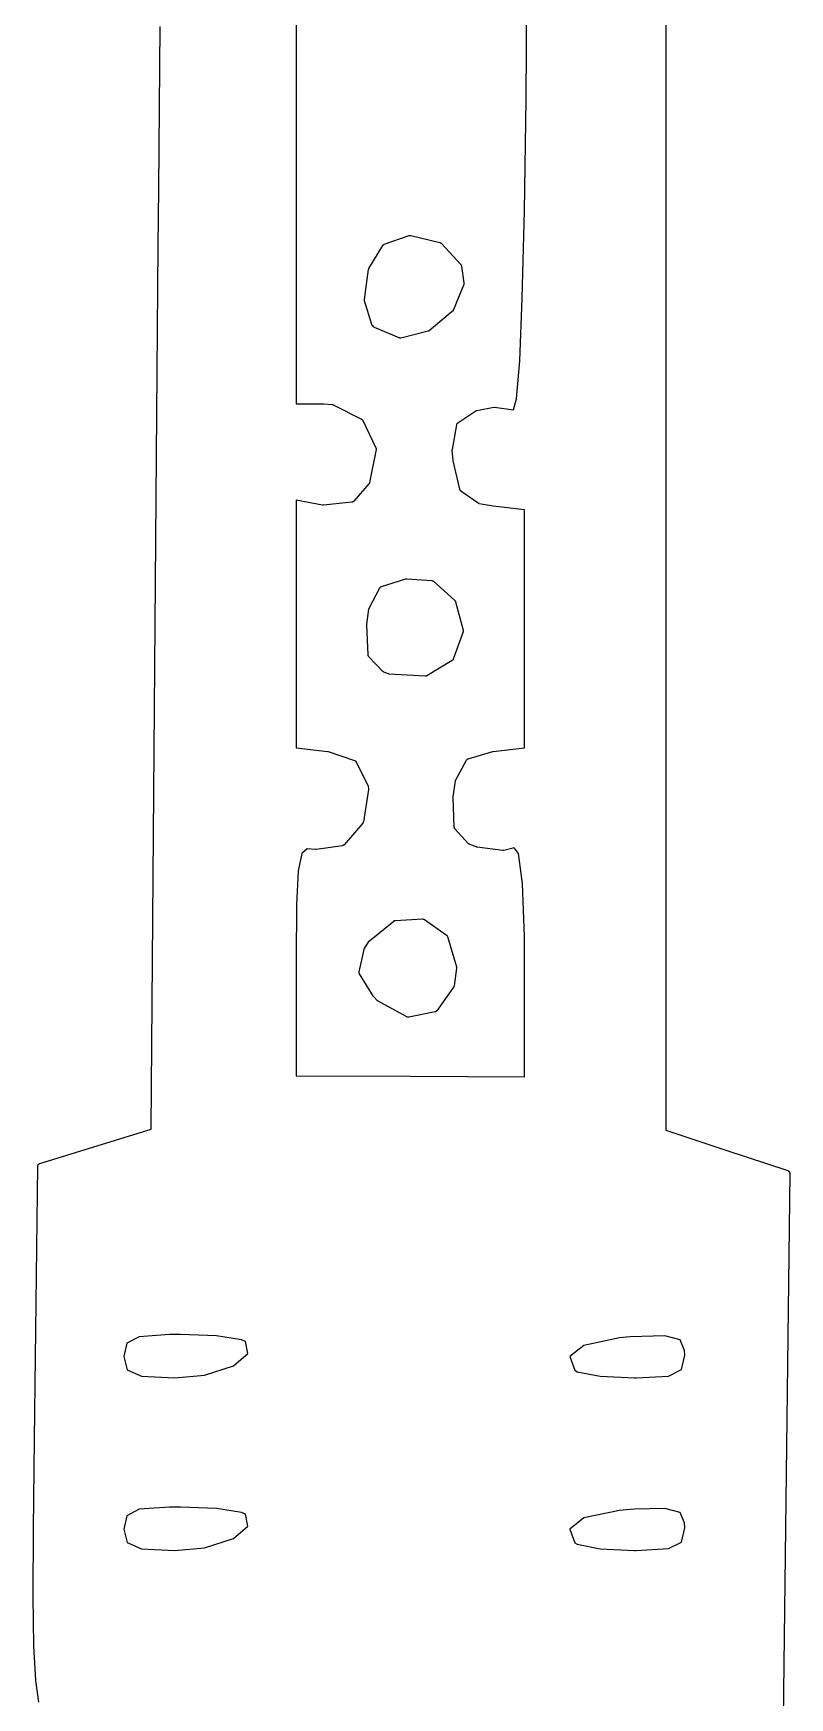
# Model space of a CAD drawing. Extents: x 6.3 to 49.3, y 9.3 to 45.7.
# Drawn here: x 36.975 to 38.274, y 15.795 to 18.653 of the extents above; entities that cross this region are included whole.
import ezdxf

# ---------------------------------------------------------------- set-up
doc = ezdxf.new("R2010")
doc.units = 0
doc.layers.add('BLACK', color=7, linetype='CONTINUOUS')

msp = doc.modelspace()

# ---------------------------------------------------------------- linework, layer by layer
at = {"layer": 'BLACK', "linetype": 'CONTINUOUS'}
for p, q in [((37.4265, 18.866), (37.4265, 18.0163)), ((38.0611, 18.8276), (38.0614, 18.5729)), ((37.8211, 18.5391), (37.823, 18.7721)), ((37.1902, 18.3856), (37.1926, 18.6646)), ((38.0614, 18.5729), (38.0614, 18.5728)), ((38.0614, 18.5728), (38.0615, 18.2787)), ((37.8184, 18.3478), (37.8211, 18.5391)), ((37.8211, 18.5391), (37.8211, 18.5391)), ((37.1894, 18.2877), (37.1902, 18.3855)), ((37.1902, 18.3855), (37.1902, 18.3856)), ((37.8147, 18.1981), (37.8184, 18.3477)), ((37.8184, 18.3477), (37.8184, 18.3478)), ((37.5751, 18.2885), (37.5752, 18.2887)), ((37.5752, 18.2887), (37.5754, 18.2889)), ((37.5754, 18.2889), (37.5756, 18.2891)), ((37.5756, 18.2891), (37.5758, 18.2892)), ((37.5758, 18.2892), (37.5759, 18.2894)), ((37.5759, 18.2894), (37.5761, 18.2895)), ((37.5761, 18.2895), (37.5763, 18.2897)), ((37.5763, 18.2897), (37.5765, 18.2898)), ((37.5765, 18.2898), (37.5767, 18.29)), ((37.5767, 18.29), (37.5769, 18.2901)), ((37.5769, 18.2901), (37.5771, 18.2902)), ((37.5771, 18.2902), (37.5774, 18.2903)), ((37.5774, 18.2903), (37.5776, 18.2904)), ((37.5776, 18.2904), (37.6204, 18.3054)), ((37.6204, 18.3054), (37.6205, 18.3054)), ((37.6205, 18.3054), (37.6209, 18.3055)), ((37.6209, 18.3055), (37.6213, 18.3056)), ((37.6213, 18.3056), (37.6214, 18.3056)), ((37.6214, 18.3056), (37.6215, 18.3056)), ((37.6215, 18.3056), (37.6219, 18.3056)), ((37.6219, 18.3056), (37.6223, 18.3056)), ((37.6223, 18.3056), (37.6224, 18.3056)), ((37.6224, 18.3056), (37.6224, 18.3056)), ((37.6224, 18.3056), (37.6229, 18.3056)), ((37.6229, 18.3056), (37.6233, 18.3055)), ((37.6233, 18.3055), (37.6732, 18.2933)), ((37.6732, 18.2933), (37.6733, 18.2933)), ((37.6733, 18.2933), (37.6738, 18.2931)), ((37.6738, 18.2931), (37.6742, 18.293)), ((37.6742, 18.293), (37.6742, 18.293)), ((37.6742, 18.293), (37.6742, 18.293)), ((37.6742, 18.293), (37.6746, 18.2927)), ((37.6746, 18.2927), (37.675, 18.2925)), ((37.675, 18.2925), (37.675, 18.2925)), ((37.675, 18.2925), (37.675, 18.2925)), ((37.675, 18.2925), (37.6754, 18.2921)), ((37.6754, 18.2921), (37.6757, 18.2918)), ((37.6757, 18.2918), (37.7089, 18.2558)), ((37.177, 16.7715), (37.1894, 18.2877)), ((37.1894, 18.2877), (37.1894, 18.2877)), ((37.5514, 18.2489), (37.5749, 18.2882)), ((37.5749, 18.2882), (37.575, 18.2883)), ((37.575, 18.2883), (37.5751, 18.2885)), ((38.0615, 18.2787), (38.0615, 16.7695)), ((37.5436, 18.1956), (37.5508, 18.247)), ((37.5508, 18.2471), (37.5509, 18.2476)), ((37.5508, 18.247), (37.5508, 18.2471)), ((37.5509, 18.2476), (37.551, 18.248)), ((37.551, 18.248), (37.5513, 18.2487)), ((37.551, 18.248), (37.551, 18.248)), ((37.551, 18.248), (37.551, 18.248)), ((37.5513, 18.2487), (37.5514, 18.2489)), ((37.5514, 18.2489), (37.5514, 18.2489)), ((37.5514, 18.2489), (37.5514, 18.2489)), ((37.5514, 18.2489), (37.5514, 18.2489)), ((37.7089, 18.2558), (37.7089, 18.2557)), ((37.7089, 18.2557), (37.7089, 18.2557)), ((37.7089, 18.2557), (37.7095, 18.255)), ((37.7095, 18.255), (37.7095, 18.255)), ((37.7095, 18.255), (37.7099, 18.2541)), ((37.7099, 18.2541), (37.7102, 18.2531)), ((37.7102, 18.2531), (37.7102, 18.2531)), ((37.7102, 18.2531), (37.7144, 18.2242)), ((37.714, 18.2216), (37.6957, 18.1769)), ((37.7141, 18.2219), (37.714, 18.2216)), ((37.7142, 18.2222), (37.7141, 18.2219)), ((37.7143, 18.2224), (37.7142, 18.2222)), ((37.7144, 18.2232), (37.7143, 18.2228)), ((37.7143, 18.2228), (37.7143, 18.2225)), ((37.7143, 18.2225), (37.7143, 18.2224)), ((37.7144, 18.2242), (37.7144, 18.2241)), ((37.7144, 18.2241), (37.7144, 18.2238)), ((37.7144, 18.2238), (37.7144, 18.2235)), ((37.7144, 18.2235), (37.7144, 18.2233)), ((37.7144, 18.2233), (37.7144, 18.2232)), ((37.5436, 18.1955), (37.5436, 18.1956)), ((37.5436, 18.195), (37.5436, 18.1955)), ((37.5436, 18.1955), (37.5436, 18.1955)), ((37.5436, 18.1946), (37.5436, 18.195)), ((37.5436, 18.1945), (37.5436, 18.1946)), ((37.5436, 18.1946), (37.5436, 18.1946)), ((37.5437, 18.1941), (37.5436, 18.1945)), ((37.5438, 18.1937), (37.5437, 18.1941)), ((37.5438, 18.1936), (37.5438, 18.1937)), ((37.5438, 18.1935), (37.5438, 18.1936)), ((37.556, 18.153), (37.5438, 18.1935)), ((37.5438, 18.1935), (37.5438, 18.1935)), ((37.6943, 18.1749), (37.6553, 18.1423)), ((37.6944, 18.1751), (37.6943, 18.1749)), ((37.6946, 18.1752), (37.6944, 18.1751)), ((37.6948, 18.1754), (37.6946, 18.1752)), ((37.695, 18.1756), (37.6948, 18.1754)), ((37.6951, 18.1758), (37.695, 18.1756)), ((37.6952, 18.1759), (37.6951, 18.1758)), ((37.6954, 18.1762), (37.6952, 18.1759)), ((37.6955, 18.1764), (37.6954, 18.1762)), ((37.6956, 18.1766), (37.6955, 18.1764)), ((37.6957, 18.1768), (37.6956, 18.1766)), ((37.6957, 18.1769), (37.6957, 18.1768)), ((37.8102, 18.0904), (37.8147, 18.1981)), ((37.556, 18.1529), (37.556, 18.153)), ((37.556, 18.1528), (37.556, 18.1529)), ((37.5562, 18.1525), (37.556, 18.1528)), ((37.5564, 18.1521), (37.5562, 18.1525)), ((37.5564, 18.152), (37.5564, 18.1521)), ((37.5565, 18.1519), (37.5564, 18.152)), ((37.5567, 18.1516), (37.5565, 18.1519)), ((37.5569, 18.1513), (37.5567, 18.1516)), ((37.557, 18.1512), (37.5569, 18.1513)), ((37.557, 18.1511), (37.557, 18.1512)), ((37.5571, 18.1511), (37.557, 18.1511)), ((37.5589, 18.1491), (37.5571, 18.1511)), ((37.559, 18.149), (37.5589, 18.1491)), ((37.5593, 18.1487), (37.559, 18.149)), ((37.559, 18.149), (37.559, 18.149)), ((37.5596, 18.1484), (37.5593, 18.1487)), ((37.5597, 18.1484), (37.5596, 18.1484)), ((37.5601, 18.1481), (37.5597, 18.1484)), ((37.5597, 18.1484), (37.5597, 18.1484)), ((37.5605, 18.1479), (37.5601, 18.1481)), ((37.5606, 18.1479), (37.5605, 18.1479)), ((37.5605, 18.1479), (37.5605, 18.1479)), ((37.5607, 18.1478), (37.5606, 18.1479)), ((37.6031, 18.1298), (37.5607, 18.1478)), ((37.6032, 18.1297), (37.6031, 18.1298)), ((37.6033, 18.1297), (37.6032, 18.1297)), ((37.6037, 18.1296), (37.6033, 18.1297)), ((37.604, 18.1295), (37.6037, 18.1296)), ((37.6041, 18.1295), (37.604, 18.1295)), ((37.6043, 18.1294), (37.6041, 18.1295)), ((37.6046, 18.1294), (37.6043, 18.1294)), ((37.605, 18.1294), (37.6046, 18.1294)), ((37.6051, 18.1294), (37.605, 18.1294)), ((37.6052, 18.1294), (37.6051, 18.1294)), ((37.6056, 18.1294), (37.6052, 18.1294)), ((37.606, 18.1295), (37.6056, 18.1294)), ((37.6061, 18.1295), (37.606, 18.1295)), ((37.6062, 18.1295), (37.6061, 18.1295)), ((37.6063, 18.1295), (37.6062, 18.1295)), ((37.6533, 18.1412), (37.6063, 18.1295)), ((37.6534, 18.1413), (37.6533, 18.1412)), ((37.6535, 18.1413), (37.6534, 18.1413)), ((37.6539, 18.1414), (37.6535, 18.1413)), ((37.6542, 18.1416), (37.6539, 18.1414)), ((37.6543, 18.1416), (37.6542, 18.1416)), ((37.6544, 18.1417), (37.6543, 18.1416)), ((37.6547, 18.1419), (37.6544, 18.1417)), ((37.6551, 18.1421), (37.6547, 18.1419)), ((37.6553, 18.1422), (37.6551, 18.1421)), ((37.6551, 18.1421), (37.6551, 18.1421)), ((37.6553, 18.1423), (37.6553, 18.1422)), ((37.8048, 18.0252), (37.8102, 18.0904)), ((37.4265, 18.0163), (37.4737, 18.0163)), ((37.4737, 18.0163), (37.4739, 18.0163)), ((37.4739, 18.0163), (37.474, 18.0163)), ((37.474, 18.0163), (37.4882, 18.0153)), ((37.4882, 18.0153), (37.4883, 18.0153)), ((37.4883, 18.0153), (37.4888, 18.0152)), ((37.4883, 18.0153), (37.4883, 18.0153)), ((37.4883, 18.0153), (37.4883, 18.0153)), ((37.4888, 18.0152), (37.4892, 18.0151)), ((37.4892, 18.0151), (37.4892, 18.0151)), ((37.4892, 18.0151), (37.4893, 18.0151)), ((37.4893, 18.0151), (37.4898, 18.0149)), ((37.4898, 18.0149), (37.4901, 18.0148)), ((37.4901, 18.0148), (37.5386, 17.9904)), ((37.7042, 17.984), (37.7348, 18.0045)), ((37.7348, 18.0045), (37.7349, 18.0045)), ((37.7349, 18.0045), (37.7353, 18.0047)), ((37.7353, 18.0047), (37.7357, 18.0049)), ((37.7357, 18.0049), (37.7358, 18.005)), ((37.7357, 18.0049), (37.7357, 18.0049)), ((37.7358, 18.005), (37.7362, 18.0051)), ((37.7362, 18.0051), (37.7367, 18.0052)), ((37.7367, 18.0052), (37.7656, 18.0107)), ((37.7656, 18.0107), (37.7657, 18.0107)), ((37.7657, 18.0107), (37.7659, 18.0108)), ((37.7659, 18.0108), (37.7662, 18.0108)), ((37.7662, 18.0108), (37.7664, 18.0108)), ((37.7664, 18.0108), (37.7666, 18.0108)), ((37.7666, 18.0108), (37.7669, 18.0108)), ((37.7669, 18.0108), (37.7672, 18.0108)), ((37.7672, 18.0108), (37.7997, 18.0063)), ((37.7997, 18.0063), (37.8048, 18.0252)), ((37.5386, 17.9904), (37.5386, 17.9904)), ((37.5386, 17.9904), (37.5388, 17.9903)), ((37.5388, 17.9903), (37.5389, 17.9902)), ((37.5389, 17.9902), (37.5392, 17.99)), ((37.5392, 17.99), (37.5395, 17.9898)), ((37.5395, 17.9898), (37.5396, 17.9897)), ((37.5396, 17.9897), (37.5397, 17.9896)), ((37.5397, 17.9896), (37.5399, 17.9894)), ((37.5399, 17.9894), (37.5402, 17.9892)), ((37.5402, 17.9892), (37.5402, 17.989)), ((37.5402, 17.989), (37.5403, 17.9889)), ((37.5403, 17.9889), (37.5405, 17.9886)), ((37.5405, 17.9886), (37.5407, 17.9884)), ((37.5407, 17.9884), (37.5408, 17.9882)), ((37.5408, 17.9882), (37.5408, 17.9881)), ((37.5408, 17.9881), (37.5632, 17.941)), ((37.6946, 17.9383), (37.702, 17.9807)), ((37.702, 17.9808), (37.7022, 17.9812)), ((37.702, 17.9807), (37.702, 17.9808)), ((37.702, 17.9808), (37.702, 17.9808)), ((37.702, 17.9808), (37.702, 17.9808)), ((37.7022, 17.9812), (37.7023, 17.9817)), ((37.7023, 17.9818), (37.7025, 17.9821)), ((37.7023, 17.9817), (37.7023, 17.9818)), ((37.7023, 17.9817), (37.7023, 17.9817)), ((37.7025, 17.9821), (37.7028, 17.9826)), ((37.7028, 17.9826), (37.703, 17.9829)), ((37.7028, 17.9826), (37.7028, 17.9826)), ((37.7028, 17.9826), (37.7028, 17.9826)), ((37.703, 17.9829), (37.7034, 17.9833)), ((37.7034, 17.9834), (37.7038, 17.9837)), ((37.7034, 17.9833), (37.7034, 17.9834)), ((37.7034, 17.9834), (37.7034, 17.9834)), ((37.7038, 17.9837), (37.7041, 17.984)), ((37.7041, 17.984), (37.7041, 17.984)), ((37.7041, 17.984), (37.7042, 17.984)), ((37.5635, 17.9379), (37.5523, 17.8812)), ((37.5632, 17.941), (37.5632, 17.941)), ((37.5632, 17.941), (37.5632, 17.9409)), ((37.5632, 17.9409), (37.5633, 17.9408)), ((37.5633, 17.9408), (37.5634, 17.9404)), ((37.5634, 17.9404), (37.5635, 17.94)), ((37.5635, 17.94), (37.5635, 17.9399)), ((37.5635, 17.9399), (37.5636, 17.9398)), ((37.5636, 17.938), (37.5635, 17.9379)), ((37.5636, 17.9398), (37.5636, 17.9395)), ((37.5636, 17.9395), (37.5636, 17.9391)), ((37.5636, 17.9391), (37.5636, 17.939)), ((37.5636, 17.939), (37.5636, 17.9389)), ((37.5636, 17.9389), (37.5636, 17.9385)), ((37.5636, 17.9385), (37.5636, 17.9381)), ((37.5636, 17.9381), (37.5636, 17.938)), ((37.6945, 17.9381), (37.6946, 17.9382)), ((37.6945, 17.9377), (37.6945, 17.9381)), ((37.6945, 17.9373), (37.6945, 17.9377)), ((37.6945, 17.9372), (37.6945, 17.9373)), ((37.6945, 17.9373), (37.6945, 17.9373)), ((37.6945, 17.9371), (37.6945, 17.9372)), ((37.6958, 17.9192), (37.6945, 17.9371)), ((37.6946, 17.9382), (37.6946, 17.9383)), ((37.6958, 17.9189), (37.6958, 17.9192)), ((37.6959, 17.9185), (37.6958, 17.9189)), ((37.6959, 17.9184), (37.6959, 17.9185)), ((37.7073, 17.8698), (37.6959, 17.9184)), ((37.5511, 17.8789), (37.5251, 17.8492)), ((37.5513, 17.8792), (37.5511, 17.8789)), ((37.5515, 17.8794), (37.5513, 17.8792)), ((37.5516, 17.8796), (37.5515, 17.8794)), ((37.5517, 17.8797), (37.5516, 17.8796)), ((37.5518, 17.88), (37.5517, 17.8797)), ((37.552, 17.8802), (37.5518, 17.88)), ((37.5521, 17.8806), (37.552, 17.8804)), ((37.552, 17.8804), (37.552, 17.8802)), ((37.5522, 17.8809), (37.5521, 17.8806)), ((37.5523, 17.8812), (37.5522, 17.8809)), ((37.5523, 17.8812), (37.5523, 17.8812)), ((37.7075, 17.8695), (37.7073, 17.8698)), ((37.7075, 17.8692), (37.7075, 17.8695)), ((37.7076, 17.869), (37.7075, 17.8692)), ((37.7077, 17.8688), (37.7076, 17.869)), ((37.7078, 17.8686), (37.7077, 17.8688)), ((37.708, 17.8683), (37.7078, 17.8686)), ((37.7081, 17.8681), (37.708, 17.8683)), ((37.7082, 17.868), (37.7081, 17.8681)), ((37.7084, 17.8677), (37.7082, 17.868)), ((37.7085, 17.8675), (37.7084, 17.8677)), ((37.7087, 17.8674), (37.7085, 17.8675)), ((37.7088, 17.8673), (37.7087, 17.8674)), ((37.7091, 17.8671), (37.7088, 17.8673)), ((37.7093, 17.8669), (37.7091, 17.8671)), ((37.7093, 17.8668), (37.7093, 17.8669)), ((37.7389, 17.846), (37.7093, 17.8668)), ((37.4716, 17.8426), (37.4265, 17.8513)), ((37.4265, 17.8513), (37.4265, 17.4259)), ((37.4718, 17.8426), (37.4716, 17.8426)), ((37.472, 17.8426), (37.4718, 17.8426)), ((37.4723, 17.8426), (37.472, 17.8426)), ((37.4726, 17.8425), (37.4723, 17.8426)), ((37.4728, 17.8426), (37.4726, 17.8425)), ((37.473, 17.8426), (37.4728, 17.8426)), ((37.5218, 17.8475), (37.473, 17.8426)), ((37.473, 17.8426), (37.473, 17.8426)), ((37.5222, 17.8476), (37.5218, 17.8475)), ((37.5226, 17.8476), (37.5222, 17.8476)), ((37.5227, 17.8477), (37.5226, 17.8476)), ((37.5228, 17.8477), (37.5227, 17.8477)), ((37.5231, 17.8478), (37.5228, 17.8477)), ((37.5235, 17.8479), (37.5231, 17.8478)), ((37.5236, 17.848), (37.5235, 17.8479)), ((37.5237, 17.848), (37.5236, 17.848)), ((37.524, 17.8483), (37.5237, 17.848)), ((37.5243, 17.8485), (37.524, 17.8483)), ((37.5244, 17.8485), (37.5243, 17.8485)), ((37.5245, 17.8486), (37.5244, 17.8485)), ((37.5247, 17.8488), (37.5245, 17.8486)), ((37.525, 17.8491), (37.5247, 17.8488)), ((37.5251, 17.8492), (37.525, 17.8491)), ((37.739, 17.8459), (37.7389, 17.846)), ((37.7391, 17.8459), (37.739, 17.8459)), ((37.7394, 17.8457), (37.7391, 17.8459)), ((37.7398, 17.8455), (37.7394, 17.8457)), ((37.7399, 17.8455), (37.7398, 17.8455)), ((37.7399, 17.8454), (37.7399, 17.8455)), ((37.7403, 17.8453), (37.7399, 17.8454)), ((37.7407, 17.8452), (37.7403, 17.8453)), ((37.7408, 17.8452), (37.7407, 17.8452)), ((37.7409, 17.8452), (37.7408, 17.8452)), ((37.7409, 17.8451), (37.7409, 17.8452)), ((37.7646, 17.841), (37.7409, 17.8451)), ((37.7647, 17.841), (37.7646, 17.841)), ((37.7648, 17.8409), (37.7647, 17.841)), ((37.7649, 17.8409), (37.7648, 17.8409)), ((37.8187, 17.8347), (37.7649, 17.8409)), ((37.8187, 17.4259), (37.8187, 17.8347)), ((37.5518, 17.6657), (37.5699, 17.7004)), ((37.5699, 17.7004), (37.57, 17.7005)), ((37.57, 17.7005), (37.5703, 17.7009)), ((37.5703, 17.7009), (37.5705, 17.7013)), ((37.5705, 17.7013), (37.5709, 17.7017)), ((37.5705, 17.7013), (37.5705, 17.7013)), ((37.5705, 17.7013), (37.5705, 17.7013)), ((37.5709, 17.7017), (37.5712, 17.702)), ((37.5712, 17.702), (37.5716, 17.7023)), ((37.5712, 17.702), (37.5712, 17.702)), ((37.5712, 17.702), (37.5712, 17.702)), ((37.5716, 17.7023), (37.572, 17.7025)), ((37.572, 17.7025), (37.5724, 17.7027)), ((37.572, 17.7025), (37.572, 17.7025)), ((37.572, 17.7025), (37.572, 17.7025)), ((37.5724, 17.7027), (37.5729, 17.7029)), ((37.5729, 17.7029), (37.6144, 17.7158)), ((37.6144, 17.7158), (37.6145, 17.7158)), ((37.6145, 17.7158), (37.6148, 17.7158)), ((37.6148, 17.7158), (37.6152, 17.7159)), ((37.6152, 17.7159), (37.6153, 17.7159)), ((37.6153, 17.7159), (37.6154, 17.716)), ((37.6154, 17.716), (37.6158, 17.716)), ((37.6158, 17.716), (37.6162, 17.716)), ((37.6162, 17.716), (37.6591, 17.7131)), ((37.6591, 17.7131), (37.6592, 17.7131)), ((37.6592, 17.7131), (37.6593, 17.7131)), ((37.6593, 17.7131), (37.6595, 17.713)), ((37.6595, 17.713), (37.6598, 17.713)), ((37.6598, 17.713), (37.6601, 17.7129)), ((37.6601, 17.7129), (37.6603, 17.7128)), ((37.6603, 17.7128), (37.6604, 17.7128)), ((37.6604, 17.7128), (37.6607, 17.7127)), ((37.6607, 17.7127), (37.661, 17.7126)), ((37.661, 17.7126), (37.6612, 17.7125)), ((37.6612, 17.7125), (37.6613, 17.7124)), ((37.6613, 17.7124), (37.6616, 17.7122)), ((37.6616, 17.7122), (37.6619, 17.712)), ((37.6619, 17.712), (37.662, 17.7119)), ((37.662, 17.7119), (37.6621, 17.7118)), ((37.6621, 17.7118), (37.6985, 17.6792)), ((37.5476, 17.6381), (37.5513, 17.6641)), ((37.5513, 17.6642), (37.5514, 17.6645)), ((37.5513, 17.6641), (37.5513, 17.6642)), ((37.5514, 17.6645), (37.5515, 17.6648)), ((37.5515, 17.665), (37.5516, 17.6651)), ((37.5515, 17.6648), (37.5515, 17.665)), ((37.5516, 17.6651), (37.5517, 17.6654)), ((37.5517, 17.6654), (37.5518, 17.6657)), ((37.6985, 17.6792), (37.6986, 17.6791)), ((37.6986, 17.6791), (37.6989, 17.6788)), ((37.6989, 17.6788), (37.6991, 17.6785)), ((37.6991, 17.6785), (37.6992, 17.6785)), ((37.6992, 17.6785), (37.6992, 17.6784)), ((37.6992, 17.6784), (37.6994, 17.678)), ((37.6994, 17.678), (37.6997, 17.6777)), ((37.6997, 17.6777), (37.6997, 17.6776)), ((37.6997, 17.6776), (37.6997, 17.6776)), ((37.6997, 17.6776), (37.6999, 17.6771)), ((37.6999, 17.6771), (37.7, 17.6768)), ((37.7, 17.6768), (37.713, 17.6278)), ((37.5476, 17.6377), (37.5476, 17.6381)), ((37.5476, 17.6373), (37.5476, 17.6377)), ((37.5476, 17.6372), (37.5476, 17.6373)), ((37.5499, 17.5854), (37.5476, 17.6372)), ((37.7129, 17.6249), (37.6962, 17.5783)), ((37.713, 17.6254), (37.7129, 17.6249)), ((37.7129, 17.6249), (37.7129, 17.6249)), ((37.7129, 17.6249), (37.7129, 17.6249)), ((37.713, 17.6278), (37.713, 17.6278)), ((37.713, 17.6278), (37.713, 17.6278)), ((37.713, 17.6278), (37.713, 17.6278)), ((37.713, 17.6278), (37.7131, 17.6274)), ((37.7131, 17.6258), (37.713, 17.6254)), ((37.7131, 17.6274), (37.7132, 17.6268)), ((37.7132, 17.6263), (37.7131, 17.6258)), ((37.7131, 17.6258), (37.7131, 17.6258)), ((37.7131, 17.6258), (37.7131, 17.6258)), ((37.7132, 17.6268), (37.7132, 17.6268)), ((37.7132, 17.6268), (37.7132, 17.6268)), ((37.7132, 17.6268), (37.7132, 17.6263)), ((37.5499, 17.5852), (37.5499, 17.5854)), ((37.5499, 17.5849), (37.5499, 17.5852)), ((37.55, 17.5847), (37.5499, 17.5849)), ((37.55, 17.5845), (37.55, 17.5847)), ((37.5501, 17.5842), (37.55, 17.5845)), ((37.5502, 17.5839), (37.5501, 17.5842)), ((37.5503, 17.5837), (37.5502, 17.5839)), ((37.5503, 17.5836), (37.5503, 17.5837)), ((37.5505, 17.5833), (37.5503, 17.5836)), ((37.5506, 17.5831), (37.5505, 17.5833)), ((37.5507, 17.5829), (37.5506, 17.5831)), ((37.5508, 17.5827), (37.5507, 17.5829)), ((37.551, 17.5825), (37.5508, 17.5827)), ((37.5512, 17.5823), (37.551, 17.5825)), ((37.5512, 17.5822), (37.5512, 17.5823)), ((37.5751, 17.5571), (37.5512, 17.5822)), ((37.6941, 17.5757), (37.6507, 17.5497)), ((37.6942, 17.5758), (37.6941, 17.5757)), ((37.6944, 17.5759), (37.6942, 17.5758)), ((37.6946, 17.5761), (37.6944, 17.5759)), ((37.6948, 17.5763), (37.6946, 17.5761)), ((37.695, 17.5764), (37.6948, 17.5763)), ((37.6951, 17.5766), (37.695, 17.5764)), ((37.6953, 17.5768), (37.6951, 17.5766)), ((37.6955, 17.577), (37.6953, 17.5768)), ((37.6956, 17.5772), (37.6955, 17.577)), ((37.6957, 17.5773), (37.6956, 17.5772)), ((37.6959, 17.5776), (37.6957, 17.5773)), ((37.696, 17.5778), (37.6959, 17.5776)), ((37.6961, 17.578), (37.696, 17.5778)), ((37.6962, 17.5782), (37.6961, 17.578)), ((37.6962, 17.5783), (37.6962, 17.5782)), ((37.5752, 17.557), (37.5751, 17.5571)), ((37.5752, 17.5569), (37.5752, 17.557)), ((37.5755, 17.5567), (37.5752, 17.5569)), ((37.5758, 17.5565), (37.5755, 17.5567)), ((37.5759, 17.5564), (37.5758, 17.5565)), ((37.576, 17.5563), (37.5759, 17.5564)), ((37.5763, 17.5562), (37.576, 17.5563)), ((37.5766, 17.556), (37.5763, 17.5562)), ((37.5768, 17.5559), (37.5766, 17.556)), ((37.5769, 17.5559), (37.5768, 17.5559)), ((37.5849, 17.5529), (37.5769, 17.5559)), ((37.5769, 17.5559), (37.5769, 17.5559)), ((37.5851, 17.5528), (37.5849, 17.5529)), ((37.5853, 17.5528), (37.5851, 17.5528)), ((37.5856, 17.5527), (37.5853, 17.5528)), ((37.5858, 17.5526), (37.5856, 17.5527)), ((37.5861, 17.5526), (37.5858, 17.5526)), ((37.5863, 17.5526), (37.5861, 17.5526)), ((37.6479, 17.5489), (37.5863, 17.5526)), ((37.5863, 17.5526), (37.5863, 17.5526)), ((37.6488, 17.549), (37.6479, 17.5489)), ((37.6479, 17.5489), (37.6479, 17.5489)), ((37.6489, 17.549), (37.6488, 17.549)), ((37.6498, 17.5492), (37.6489, 17.549)), ((37.6507, 17.5496), (37.6498, 17.5492)), ((37.6507, 17.5497), (37.6507, 17.5496)), ((37.4265, 17.4259), (37.4803, 17.4197)), ((37.4803, 17.4197), (37.4803, 17.4197)), ((37.4803, 17.4197), (37.4804, 17.4197)), ((37.4804, 17.4197), (37.4804, 17.4197)), ((37.4804, 17.4197), (37.4809, 17.4196)), ((37.4809, 17.4196), (37.4813, 17.4195)), ((37.4813, 17.4195), (37.4813, 17.4195)), ((37.4813, 17.4195), (37.4813, 17.4195)), ((37.4813, 17.4195), (37.5267, 17.4041)), ((37.5267, 17.4041), (37.5267, 17.4041)), ((37.5267, 17.4041), (37.5267, 17.4041)), ((37.5267, 17.4041), (37.5267, 17.4041)), ((37.5267, 17.4041), (37.5268, 17.4041)), ((37.5268, 17.4041), (37.5272, 17.4039)), ((37.5272, 17.4039), (37.5276, 17.4037)), ((37.5276, 17.4037), (37.5276, 17.4037)), ((37.5276, 17.4037), (37.5276, 17.4037)), ((37.5276, 17.4037), (37.528, 17.4034)), ((37.528, 17.4034), (37.5284, 17.4031)), ((37.5284, 17.4031), (37.5284, 17.4031)), ((37.5284, 17.4031), (37.5284, 17.4031)), ((37.5284, 17.4031), (37.5288, 17.4027)), ((37.7003, 17.3707), (37.7187, 17.4045)), ((37.7187, 17.4046), (37.719, 17.405)), ((37.7187, 17.4045), (37.7187, 17.4046)), ((37.7187, 17.4045), (37.7187, 17.4045)), ((37.7187, 17.4045), (37.7187, 17.4045)), ((37.719, 17.405), (37.7192, 17.4053)), ((37.7192, 17.4053), (37.7193, 17.4054)), ((37.7193, 17.4054), (37.7196, 17.4057)), ((37.7193, 17.4054), (37.7193, 17.4054)), ((37.7196, 17.4057), (37.7199, 17.406)), ((37.7199, 17.406), (37.72, 17.4061)), ((37.72, 17.4061), (37.7204, 17.4063)), ((37.72, 17.4061), (37.72, 17.4061)), ((37.7204, 17.4063), (37.7208, 17.4066)), ((37.7208, 17.4066), (37.7212, 17.4068)), ((37.7208, 17.4066), (37.7208, 17.4066)), ((37.7208, 17.4066), (37.7208, 17.4066)), ((37.7212, 17.4068), (37.7217, 17.4069)), ((37.7217, 17.4069), (37.764, 17.4196)), ((37.764, 17.4196), (37.7641, 17.4196)), ((37.7641, 17.4196), (37.7645, 17.4197)), ((37.7645, 17.4197), (37.7649, 17.4197)), ((37.7649, 17.4197), (37.8187, 17.4259)), ((37.5288, 17.4027), (37.5291, 17.4024)), ((37.5291, 17.4024), (37.5291, 17.4024)), ((37.5291, 17.4024), (37.5291, 17.4024)), ((37.5291, 17.4024), (37.5293, 17.402)), ((37.5293, 17.402), (37.5296, 17.4016)), ((37.5296, 17.4016), (37.5493, 17.3615)), ((37.5503, 17.3542), (37.5417, 17.2989)), ((37.5493, 17.3615), (37.5493, 17.3614)), ((37.5493, 17.3614), (37.5495, 17.3611)), ((37.5495, 17.3611), (37.5496, 17.3609)), ((37.5496, 17.3609), (37.5496, 17.3607)), ((37.5496, 17.3607), (37.5497, 17.3605)), ((37.5497, 17.3605), (37.5497, 17.3602)), ((37.5497, 17.3602), (37.5498, 17.3599)), ((37.5498, 17.3599), (37.5503, 17.3555)), ((37.5503, 17.3555), (37.5503, 17.3555)), ((37.5503, 17.3555), (37.5503, 17.3553)), ((37.5503, 17.3553), (37.5504, 17.3551)), ((37.5504, 17.3551), (37.5503, 17.3548)), ((37.5503, 17.3548), (37.5504, 17.3545)), ((37.5504, 17.3545), (37.5503, 17.3543)), ((37.5503, 17.3543), (37.5503, 17.3542)), ((37.6958, 17.3418), (37.6997, 17.369)), ((37.6997, 17.3691), (37.6998, 17.3694)), ((37.6997, 17.369), (37.6997, 17.3691)), ((37.6998, 17.3694), (37.6999, 17.3698)), ((37.6999, 17.3699), (37.7, 17.37)), ((37.6999, 17.3698), (37.6999, 17.3699)), ((37.7, 17.37), (37.7001, 17.3704)), ((37.7001, 17.3704), (37.7003, 17.3707)), ((37.6958, 17.3414), (37.6958, 17.3418)), ((37.6958, 17.341), (37.6958, 17.3414)), ((37.6958, 17.3409), (37.6958, 17.341)), ((37.6977, 17.2898), (37.6958, 17.3409)), ((37.5406, 17.2964), (37.5089, 17.2596)), ((37.5408, 17.2967), (37.5406, 17.2964)), ((37.541, 17.297), (37.5408, 17.2967)), ((37.5411, 17.2971), (37.541, 17.297)), ((37.5413, 17.2975), (37.5411, 17.2972)), ((37.5411, 17.2972), (37.5411, 17.2971)), ((37.5415, 17.2979), (37.5413, 17.2975)), ((37.5416, 17.2985), (37.5415, 17.2981)), ((37.5415, 17.2981), (37.5415, 17.298)), ((37.5415, 17.298), (37.5415, 17.2979)), ((37.5417, 17.2988), (37.5416, 17.2985)), ((37.5417, 17.2989), (37.5417, 17.2988)), ((37.6978, 17.2896), (37.6977, 17.2898)), ((37.6978, 17.2893), (37.6978, 17.2896)), ((37.6979, 17.2891), (37.6978, 17.2893)), ((37.6979, 17.2889), (37.6979, 17.2891)), ((37.698, 17.2886), (37.6979, 17.2889)), ((37.698, 17.2883), (37.698, 17.2886)), ((37.6981, 17.2881), (37.698, 17.2883)), ((37.6982, 17.2879), (37.6981, 17.2881)), ((37.6983, 17.2877), (37.6982, 17.2879)), ((37.6985, 17.2875), (37.6983, 17.2877)), ((37.6986, 17.2873), (37.6985, 17.2875)), ((37.6987, 17.2871), (37.6986, 17.2873)), ((37.6989, 17.2869), (37.6987, 17.2871)), ((37.699, 17.2867), (37.6989, 17.2869)), ((37.6991, 17.2866), (37.699, 17.2867)), ((37.7225, 17.2613), (37.6991, 17.2866)), ((37.7226, 17.2612), (37.7225, 17.2613)), ((37.7227, 17.2611), (37.7226, 17.2612)), ((37.723, 17.2609), (37.7227, 17.2611)), ((37.7233, 17.2607), (37.723, 17.2609)), ((37.7234, 17.2606), (37.7233, 17.2607)), ((37.7235, 17.2605), (37.7234, 17.2606)), ((37.7238, 17.2604), (37.7235, 17.2605)), ((37.7241, 17.2602), (37.7238, 17.2604)), ((37.7242, 17.2601), (37.7241, 17.2602)), ((37.7243, 17.2601), (37.7242, 17.2601)), ((37.7244, 17.2601), (37.7243, 17.2601)), ((37.7358, 17.2557), (37.7244, 17.2601)), ((37.4362, 17.2444), (37.43, 17.2148)), ((37.4452, 17.2528), (37.4362, 17.2444)), ((37.4596, 17.2515), (37.4452, 17.2528)), ((37.4597, 17.2515), (37.4596, 17.2515)), ((37.4596, 17.2515), (37.4596, 17.2515)), ((37.4601, 17.2515), (37.4597, 17.2515)), ((37.4605, 17.2515), (37.4601, 17.2515)), ((37.4606, 17.2515), (37.4605, 17.2515)), ((37.4607, 17.2515), (37.4606, 17.2515)), ((37.5058, 17.2579), (37.4607, 17.2515)), ((37.4607, 17.2515), (37.4607, 17.2515)), ((37.5061, 17.258), (37.5058, 17.2579)), ((37.5064, 17.2581), (37.5061, 17.258)), ((37.5066, 17.2581), (37.5064, 17.2581)), ((37.5067, 17.2582), (37.5066, 17.2581)), ((37.507, 17.2583), (37.5067, 17.2582)), ((37.5073, 17.2584), (37.507, 17.2583)), ((37.5075, 17.2585), (37.5073, 17.2584)), ((37.5076, 17.2586), (37.5075, 17.2585)), ((37.5079, 17.2588), (37.5076, 17.2586)), ((37.5081, 17.2589), (37.5079, 17.2588)), ((37.5083, 17.2591), (37.5081, 17.2589)), ((37.5084, 17.2592), (37.5083, 17.2591)), ((37.5086, 17.2594), (37.5084, 17.2592)), ((37.5088, 17.2596), (37.5086, 17.2594)), ((37.5089, 17.2596), (37.5088, 17.2596)), ((37.7359, 17.2557), (37.7358, 17.2557)), ((37.736, 17.2556), (37.7359, 17.2557)), ((37.7364, 17.2555), (37.736, 17.2556)), ((37.7368, 17.2554), (37.7364, 17.2555)), ((37.7369, 17.2554), (37.7368, 17.2554)), ((37.7368, 17.2554), (37.7368, 17.2554)), ((37.737, 17.2554), (37.7369, 17.2554)), ((37.7814, 17.2498), (37.737, 17.2554)), ((37.7818, 17.2498), (37.7814, 17.2498)), ((37.7822, 17.2497), (37.7818, 17.2498)), ((37.7823, 17.2497), (37.7822, 17.2497)), ((37.7824, 17.2497), (37.7823, 17.2497)), ((37.7828, 17.2498), (37.7824, 17.2497)), ((37.7832, 17.2499), (37.7828, 17.2498)), ((37.8005, 17.2542), (37.7832, 17.2499)), ((37.7832, 17.2499), (37.7832, 17.2499)), ((37.8083, 17.2447), (37.8005, 17.2542)), ((37.8152, 17.193), (37.8083, 17.2447)), ((37.43, 17.2148), (37.4271, 17.1562)), ((37.8185, 17.1016), (37.8152, 17.193)), ((37.4271, 17.1562), (37.4265, 17.0621)), ((37.5521, 17.0947), (37.5942, 17.1286)), ((37.5942, 17.1286), (37.5943, 17.1287)), ((37.5942, 17.1286), (37.5942, 17.1286)), ((37.5943, 17.1287), (37.5947, 17.1289)), ((37.5943, 17.1287), (37.5943, 17.1287)), ((37.5947, 17.1289), (37.595, 17.1292)), ((37.595, 17.1292), (37.5951, 17.1292)), ((37.5951, 17.1292), (37.5952, 17.1292)), ((37.5952, 17.1292), (37.5955, 17.1293)), ((37.5955, 17.1293), (37.596, 17.1295)), ((37.596, 17.1295), (37.596, 17.1295)), ((37.596, 17.1295), (37.5961, 17.1295)), ((37.5961, 17.1295), (37.5965, 17.1296)), ((37.5965, 17.1296), (37.5969, 17.1297)), ((37.5969, 17.1297), (37.597, 17.1297)), ((37.597, 17.1297), (37.6434, 17.1321)), ((37.597, 17.1297), (37.597, 17.1297)), ((37.6434, 17.1321), (37.6435, 17.1321)), ((37.6435, 17.1321), (37.6437, 17.1321)), ((37.6437, 17.1321), (37.6438, 17.1321)), ((37.6438, 17.1321), (37.6442, 17.132)), ((37.6442, 17.132), (37.6445, 17.132)), ((37.6445, 17.132), (37.6446, 17.132)), ((37.6446, 17.132), (37.6448, 17.132)), ((37.6448, 17.132), (37.6451, 17.1318)), ((37.6451, 17.1318), (37.6454, 17.1318)), ((37.6454, 17.1318), (37.6456, 17.1317)), ((37.6456, 17.1317), (37.6457, 17.1316)), ((37.6457, 17.1316), (37.646, 17.1315)), ((37.646, 17.1315), (37.6463, 17.1313)), ((37.6463, 17.1313), (37.6464, 17.1312)), ((37.6464, 17.1312), (37.6466, 17.1312)), ((37.6466, 17.1312), (37.6841, 17.1048)), ((37.5435, 17.0813), (37.551, 17.0935)), ((37.551, 17.0935), (37.5513, 17.0938)), ((37.551, 17.0935), (37.551, 17.0935)), ((37.5513, 17.0938), (37.5514, 17.0941)), ((37.5514, 17.0941), (37.5516, 17.0942)), ((37.5516, 17.0943), (37.5519, 17.0945)), ((37.5516, 17.0942), (37.5516, 17.0943)), ((37.5519, 17.0945), (37.5521, 17.0947)), ((37.6841, 17.1048), (37.6842, 17.1047)), ((37.6842, 17.1047), (37.6843, 17.1046)), ((37.6843, 17.1046), (37.6844, 17.1045)), ((37.6844, 17.1045), (37.6846, 17.1043)), ((37.6846, 17.1043), (37.6849, 17.1041)), ((37.6849, 17.1041), (37.685, 17.104)), ((37.685, 17.104), (37.6851, 17.1038)), ((37.6851, 17.1038), (37.6853, 17.1036)), ((37.6853, 17.1036), (37.6855, 17.1033)), ((37.6855, 17.1033), (37.6856, 17.1032)), ((37.6856, 17.1032), (37.6856, 17.103)), ((37.6856, 17.103), (37.6858, 17.1027)), ((37.6858, 17.1027), (37.6859, 17.1024)), ((37.6859, 17.1024), (37.6859, 17.1023)), ((37.6859, 17.1023), (37.686, 17.1021)), ((37.686, 17.1021), (37.7015, 17.0497)), ((37.8187, 17.0647), (37.8185, 17.1016)), ((37.4265, 17.0621), (37.4265, 16.8627)), ((37.5345, 17.0415), (37.5429, 17.0797)), ((37.5429, 17.0798), (37.543, 17.0801)), ((37.5429, 17.0797), (37.5429, 17.0798)), ((37.543, 17.0801), (37.5431, 17.0804)), ((37.5431, 17.0804), (37.5432, 17.0805)), ((37.5432, 17.0807), (37.5434, 17.081)), ((37.5432, 17.0805), (37.5432, 17.0807)), ((37.5434, 17.081), (37.5435, 17.0813)), ((37.8187, 16.8613), (37.8187, 17.0647)), ((37.5343, 17.0406), (37.5344, 17.0411)), ((37.5343, 17.0405), (37.5343, 17.0406)), ((37.5343, 17.0406), (37.5343, 17.0406)), ((37.5344, 17.0401), (37.5343, 17.0405)), ((37.5344, 17.0411), (37.5345, 17.0415)), ((37.5344, 17.0397), (37.5344, 17.0401)), ((37.5344, 17.0396), (37.5344, 17.0397)), ((37.5345, 17.0391), (37.5344, 17.0396)), ((37.5344, 17.0396), (37.5344, 17.0396)), ((37.5346, 17.0387), (37.5345, 17.0391)), ((37.5347, 17.0387), (37.5346, 17.0387)), ((37.5347, 17.0386), (37.5347, 17.0387)), ((37.5349, 17.0382), (37.5347, 17.0386)), ((37.5351, 17.0378), (37.5349, 17.0382)), ((37.5593, 16.999), (37.5351, 17.0378)), ((37.5351, 17.0378), (37.5351, 17.0378)), ((37.7016, 17.0476), (37.6974, 17.0171)), ((37.7015, 17.0497), (37.7015, 17.0496)), ((37.7015, 17.0496), (37.7015, 17.0495)), ((37.7015, 17.0495), (37.7015, 17.0495)), ((37.7015, 17.0495), (37.7016, 17.0491)), ((37.7016, 17.0491), (37.7017, 17.0486)), ((37.7017, 17.0485), (37.7016, 17.0481)), ((37.7016, 17.0481), (37.7016, 17.0477)), ((37.7016, 17.0477), (37.7016, 17.0476)), ((37.7016, 17.0476), (37.7016, 17.0476)), ((37.7017, 17.0486), (37.7017, 17.0486)), ((37.7017, 17.0486), (37.7017, 17.0485)), ((37.6965, 17.0149), (37.6679, 16.9746)), ((37.6966, 17.015), (37.6965, 17.0149)), ((37.6967, 17.0152), (37.6966, 17.015)), ((37.6969, 17.0155), (37.6967, 17.0152)), ((37.697, 17.0157), (37.6969, 17.0155)), ((37.6971, 17.0159), (37.697, 17.0157)), ((37.6972, 17.0164), (37.6971, 17.0161)), ((37.6971, 17.0161), (37.6971, 17.0159)), ((37.6973, 17.0167), (37.6972, 17.0164)), ((37.6974, 17.017), (37.6973, 17.0168)), ((37.6973, 17.0168), (37.6973, 17.0167)), ((37.6974, 17.0171), (37.6974, 17.017)), ((37.5596, 16.9986), (37.5593, 16.999)), ((37.5593, 16.999), (37.5593, 16.999)), ((37.5593, 16.999), (37.5593, 16.999)), ((37.5599, 16.9982), (37.5596, 16.9986)), ((37.5661, 16.9918), (37.5599, 16.9982)), ((37.5599, 16.9982), (37.5599, 16.9982)), ((37.5599, 16.9982), (37.5599, 16.9982)), ((37.5599, 16.9982), (37.5599, 16.9982)), ((37.5662, 16.9917), (37.5661, 16.9918)), ((37.5664, 16.9916), (37.5662, 16.9917)), ((37.5666, 16.9914), (37.5664, 16.9916)), ((37.5668, 16.9912), (37.5666, 16.9914)), ((37.567, 16.9911), (37.5668, 16.9912)), ((37.5672, 16.991), (37.567, 16.9911)), ((37.5673, 16.991), (37.5672, 16.991)), ((37.6163, 16.9639), (37.5673, 16.991)), ((37.6676, 16.9743), (37.6674, 16.974)), ((37.6679, 16.9745), (37.6676, 16.9743)), ((37.6679, 16.9746), (37.6679, 16.9745)), ((37.6166, 16.9638), (37.6163, 16.9639)), ((37.6168, 16.9637), (37.6166, 16.9638)), ((37.617, 16.9636), (37.6168, 16.9637)), ((37.6172, 16.9635), (37.617, 16.9636)), ((37.6175, 16.9635), (37.6172, 16.9635)), ((37.6177, 16.9634), (37.6175, 16.9635)), ((37.618, 16.9633), (37.6177, 16.9634)), ((37.6182, 16.9633), (37.618, 16.9633)), ((37.6185, 16.9633), (37.6182, 16.9633)), ((37.6187, 16.9633), (37.6185, 16.9633)), ((37.6189, 16.9633), (37.6187, 16.9633)), ((37.6192, 16.9633), (37.6189, 16.9633)), ((37.6194, 16.9633), (37.6192, 16.9633)), ((37.6197, 16.9634), (37.6194, 16.9633)), ((37.6198, 16.9634), (37.6197, 16.9634)), ((37.6648, 16.9726), (37.6198, 16.9634)), ((37.6652, 16.9727), (37.6648, 16.9726)), ((37.6656, 16.9728), (37.6652, 16.9727)), ((37.6657, 16.9728), (37.6656, 16.9728)), ((37.6658, 16.9729), (37.6657, 16.9728)), ((37.6661, 16.9731), (37.6658, 16.9729)), ((37.6665, 16.9732), (37.6661, 16.9731)), ((37.6666, 16.9733), (37.6665, 16.9733)), ((37.6665, 16.9733), (37.6665, 16.9732)), ((37.6669, 16.9736), (37.6666, 16.9733)), ((37.6672, 16.9738), (37.6669, 16.9736)), ((37.6673, 16.9739), (37.6672, 16.9738)), ((37.6674, 16.974), (37.6673, 16.9739)), ((37.4265, 16.8627), (37.6226, 16.862)), ((37.6226, 16.862), (37.6227, 16.862)), ((37.6227, 16.862), (37.8187, 16.8613)), ((36.9861, 16.7123), (37.177, 16.7715)), ((38.0615, 16.7695), (38.1643, 16.7354)), ((38.1643, 16.7354), (38.1644, 16.7353)), ((38.1644, 16.7353), (38.1644, 16.7353)), ((38.1644, 16.7353), (38.2705, 16.7001)), ((36.9769, 16.2387), (36.9826, 16.7076)), ((36.9826, 16.708), (36.9827, 16.7083)), ((36.9826, 16.7078), (36.9826, 16.708)), ((36.9826, 16.7076), (36.9826, 16.7078)), ((36.9826, 16.7076), (36.9826, 16.7076)), ((36.9827, 16.7086), (36.9828, 16.7088)), ((36.9827, 16.7083), (36.9827, 16.7086)), ((36.9828, 16.709), (36.9829, 16.7092)), ((36.9828, 16.7088), (36.9828, 16.709)), ((36.9829, 16.7092), (36.983, 16.7095)), ((36.983, 16.7095), (36.9831, 16.7097)), ((36.9831, 16.7097), (36.9832, 16.7099)), ((36.9832, 16.7099), (36.9833, 16.7101)), ((36.9833, 16.7101), (36.9835, 16.7104)), ((36.9835, 16.7104), (36.9836, 16.7105)), ((36.9836, 16.7105), (36.9837, 16.7107)), ((36.9837, 16.7107), (36.9839, 16.7109)), ((36.9839, 16.7109), (36.9841, 16.7111)), ((36.9841, 16.7111), (36.9843, 16.7112)), ((36.9843, 16.7112), (36.9844, 16.7114)), ((36.9844, 16.7114), (36.9846, 16.7115)), ((36.9846, 16.7115), (36.9849, 16.7117)), ((36.9849, 16.7117), (36.9851, 16.7118)), ((36.9851, 16.7118), (36.9852, 16.7119)), ((36.9852, 16.7119), (36.9855, 16.712)), ((36.9855, 16.712), (36.9858, 16.7122)), ((36.9858, 16.7122), (36.9859, 16.7122)), ((36.9859, 16.7122), (36.9861, 16.7123)), ((38.274, 16.6953), (38.2626, 15.7591)), ((38.2705, 16.7001), (38.2706, 16.7001)), ((38.2706, 16.7001), (38.2708, 16.7)), ((38.2708, 16.7), (38.271, 16.6999)), ((38.271, 16.6999), (38.2712, 16.6998)), ((38.2712, 16.6998), (38.2715, 16.6996)), ((38.2715, 16.6996), (38.2717, 16.6995)), ((38.2717, 16.6995), (38.2718, 16.6994)), ((38.2718, 16.6994), (38.272, 16.6993)), ((38.272, 16.6993), (38.2723, 16.6991)), ((38.2723, 16.6991), (38.2724, 16.6989)), ((38.2724, 16.6989), (38.2726, 16.6988)), ((38.2726, 16.6988), (38.2727, 16.6986)), ((38.2727, 16.6986), (38.2729, 16.6984)), ((38.2729, 16.6984), (38.2731, 16.6982)), ((38.2731, 16.6982), (38.2732, 16.698)), ((38.2732, 16.698), (38.2733, 16.6978)), ((38.2733, 16.6978), (38.2735, 16.6975)), ((38.2735, 16.6975), (38.2735, 16.6973)), ((38.2735, 16.6973), (38.2736, 16.6972)), ((38.2736, 16.6972), (38.2737, 16.6969)), ((38.2737, 16.6969), (38.2738, 16.6966)), ((38.2738, 16.6966), (38.2738, 16.6964)), ((38.2738, 16.6964), (38.2739, 16.6962)), ((38.2739, 16.6962), (38.2739, 16.6959)), ((38.2739, 16.6959), (38.274, 16.6956)), ((38.274, 16.6956), (38.274, 16.6955)), ((38.274, 16.6955), (38.274, 16.6953)), ((37.1353, 16.4039), (37.1302, 16.381)), ((37.1567, 16.4149), (37.1353, 16.4039)), ((37.2089, 16.4187), (37.1567, 16.4149)), ((37.2274, 16.4188), (37.2089, 16.4187)), ((37.2896, 16.4162), (37.2274, 16.4188)), ((37.3323, 16.4096), (37.2896, 16.4162)), ((37.3393, 16.4064), (37.3323, 16.4096)), ((37.3434, 16.3862), (37.3393, 16.4064)), ((37.9818, 16.4132), (37.9204, 16.4)), ((38.0002, 16.4147), (37.9818, 16.4132)), ((38.0597, 16.4165), (38.0002, 16.4147)), ((38.0859, 16.4096), (38.0597, 16.4165)), ((38.0935, 16.3915), (38.0859, 16.4096)), ((37.1302, 16.381), (37.1363, 16.3578)), ((37.3187, 16.3651), (37.3434, 16.3862)), ((37.9204, 16.4), (37.8962, 16.3807)), ((37.8962, 16.3807), (37.9049, 16.3572)), ((38.0883, 16.3586), (38.0938, 16.3831)), ((38.0938, 16.3831), (38.0935, 16.3915)), ((37.1363, 16.3578), (37.1605, 16.347)), ((37.1605, 16.347), (37.2177, 16.3442)), ((37.2177, 16.3442), (37.2687, 16.3489)), ((37.2687, 16.3489), (37.3187, 16.3651)), ((37.9049, 16.3572), (37.9092, 16.3548)), ((37.9092, 16.3548), (37.9482, 16.3472)), ((37.9482, 16.3472), (38.0072, 16.3442)), ((38.0104, 16.3442), (38.0656, 16.3473)), ((38.0656, 16.3473), (38.0883, 16.3586)), ((38.0072, 16.3442), (38.0104, 16.3442)), ((36.9753, 16.0853), (36.9769, 16.2386)), ((36.9769, 16.2386), (36.9769, 16.2387)), ((37.1567, 16.1186), (37.1353, 16.1075)), ((37.2089, 16.1224), (37.1567, 16.1186)), ((37.2179, 16.1224), (37.2089, 16.1224)), ((37.2274, 16.1225), (37.2179, 16.1224)), ((37.2179, 16.1224), (37.2179, 16.1224)), ((37.2896, 16.1199), (37.2274, 16.1225)), ((37.3323, 16.1132), (37.2896, 16.1199)), ((38.0002, 16.1184), (37.9818, 16.1168)), ((38.0072, 16.1186), (38.0002, 16.1184)), ((38.0073, 16.1186), (38.0072, 16.1186)), ((38.0597, 16.1201), (38.0073, 16.1186)), ((38.0859, 16.1133), (38.0597, 16.1201)), ((37.1353, 16.1075), (37.1302, 16.0847)), ((37.3187, 16.0687), (37.3434, 16.0899)), ((37.3393, 16.1101), (37.3323, 16.1132)), ((37.3434, 16.0899), (37.3393, 16.1101)), ((37.9204, 16.1037), (37.8962, 16.0844)), ((37.9818, 16.1168), (37.9204, 16.1037)), ((38.0935, 16.0952), (38.0859, 16.1133)), ((38.0938, 16.0868), (38.0935, 16.0952)), ((36.9748, 15.9689), (36.9753, 16.0852)), ((36.9753, 16.0852), (36.9753, 16.0853)), ((37.1302, 16.0847), (37.1363, 16.0615)), ((37.1363, 16.0615), (37.1605, 16.0507)), ((37.2687, 16.0525), (37.3187, 16.0687)), ((37.8962, 16.0844), (37.9049, 16.0609)), ((37.9049, 16.0609), (37.9092, 16.0585)), ((38.0656, 16.051), (38.0883, 16.0622)), ((38.0883, 16.0622), (38.0938, 16.0868)), ((37.1605, 16.0507), (37.2177, 16.0478)), ((37.2177, 16.0478), (37.2687, 16.0525)), ((37.9092, 16.0585), (37.9482, 16.0509)), ((37.9482, 16.0509), (38.0072, 16.0478)), ((38.0072, 16.0478), (38.0104, 16.0478)), ((38.0104, 16.0478), (38.0656, 16.051)), ((36.9748, 15.9688), (36.9748, 15.9689)), ((36.9748, 15.9689), (36.9748, 15.9689)), ((36.9748, 15.9689), (36.9748, 15.9689)), ((36.976, 15.884), (36.9748, 15.9688)), ((36.976, 15.8839), (36.976, 15.884)), ((36.976, 15.884), (36.976, 15.884)), ((36.976, 15.8838), (36.976, 15.8839)), ((36.979, 15.8253), (36.976, 15.8838)), ((36.979, 15.8251), (36.979, 15.8253)), ((36.979, 15.8249), (36.979, 15.8251)), ((36.9843, 15.7872), (36.979, 15.8249)), ((36.979, 15.8249), (36.979, 15.8249))]:
    msp.add_line(p, q, dxfattribs=at)

doc.saveas('drawing.dxf')
